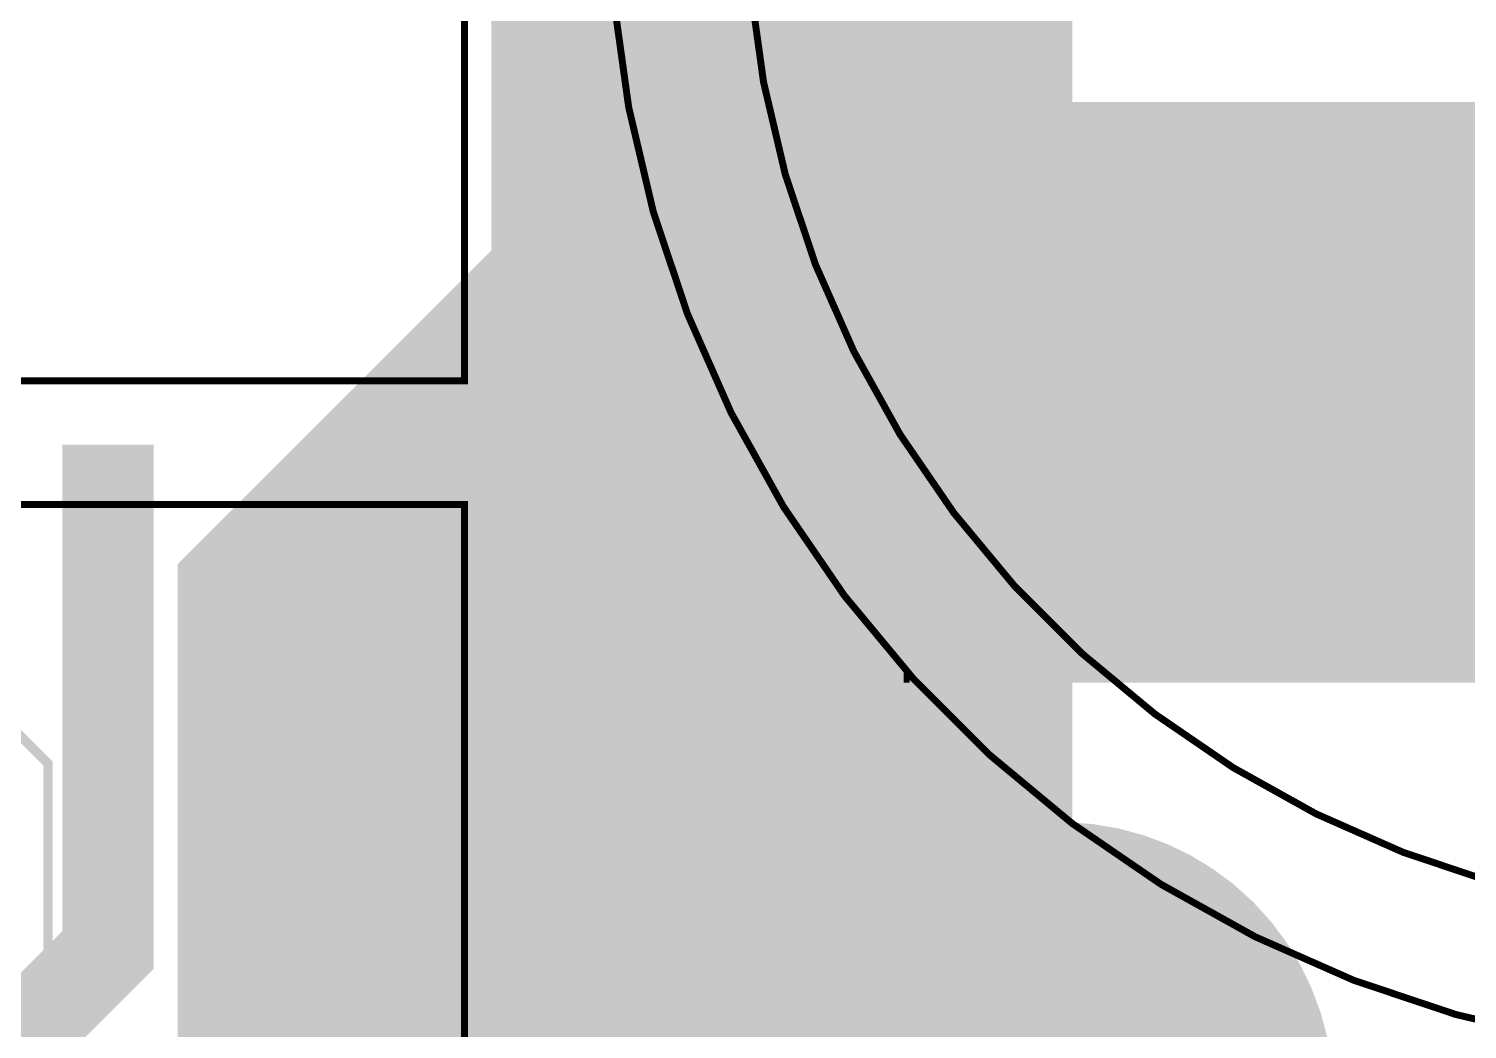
# Model space of a CAD drawing. Extents: x -20 to 155, y -91 to 215.
# Drawn here: x 27.86 to 59.31, y 20.24 to 42.11 of the extents above; entities that cross this region are included whole.
import ezdxf

# ---------------------------------------------------------------- set-up
doc = ezdxf.new("R2010")
doc.units = 0
doc.header["$MEASUREMENT"] = 0
for name, color, linetype in [('25-334-0_BOT', 7, 'CONTINUOUS'), ('25-334-0_DRL', 2, 'CONTINUOUS'), ('25-334-0_IN1', 4, 'CONTINUOUS'), ('25-334-0_IN2', 3, 'CONTINUOUS'), ('25-334-0_SMB', 5, 'CONTINUOUS'), ('25-334-0_SMT', 10, 'CONTINUOUS'), ('25-334-0_SST', 12, 'CONTINUOUS'), ('25-334-0_TOP', 11, 'CONTINUOUS')]:
    doc.layers.add(name, color=color, linetype=linetype)

msp = doc.modelspace()

# ---------------------------------------------------------------- linework, layer by layer
at = {"layer": '25-334-0_BOT', "const_width": 0.254}
for points in [[(38.1254, 66.548), (38.1254, -3.81)], [(38.354, 66.548), (38.354, -3.81)], [(38.5826, 66.548), (38.5826, -3.81)], [(38.8112, 66.548), (38.8112, -3.81)], [(39.0398, 66.548), (39.0398, -3.81)], [(39.2684, 66.548), (39.2684, -3.81)], [(39.497, 66.548), (39.497, -3.81)], [(39.7256, 66.548), (39.7256, -3.81)], [(39.9542, 66.548), (39.9542, -3.81)], [(40.1828, 66.548), (40.1828, -3.81)], [(40.4114, 66.548), (40.4114, -3.81)], [(40.64, 66.548), (40.64, -3.81)], [(40.8686, 66.548), (40.8686, -3.81)], [(41.0972, 66.548), (41.0972, -3.81)], [(41.3258, 66.548), (41.3258, -3.81)], [(41.5544, 66.548), (41.5544, -3.81)], [(41.783, 66.548), (41.783, -3.81)], [(42.0116, 66.548), (42.0116, -3.81)], [(42.2402, 66.548), (42.2402, -3.81)], [(42.4688, 66.548), (42.4688, -3.81)], [(42.6974, 66.548), (42.6974, -3.81)], [(42.926, 66.548), (42.926, -3.81)], [(43.1546, 66.548), (43.1546, -3.81)], [(43.3832, 66.548), (43.3832, -3.81)], [(43.6118, 66.548), (43.6118, -3.81)], [(43.8404, 66.548), (43.8404, -3.81)], [(44.069, 66.548), (44.069, -3.81)], [(44.2976, 66.548), (44.2976, -3.81)], [(44.5262, 66.548), (44.5262, -3.81)], [(44.7548, 66.548), (44.7548, -3.81)], [(44.9834, 66.548), (44.9834, -3.81)], [(45.212, 66.548), (45.212, -3.81)], [(45.4406, 66.548), (45.4406, -3.81)], [(45.6692, 66.548), (45.6692, -3.81)], [(45.8978, 66.548), (45.8978, -3.81)], [(46.1264, 66.548), (46.1264, -3.81)], [(46.355, 66.548), (46.355, -3.81)], [(46.5836, 66.548), (46.5836, -3.81)], [(46.8122, 66.548), (46.8122, -3.81)], [(47.0408, 66.548), (47.0408, -3.81)], [(47.2694, 66.548), (47.2694, -3.81)], [(47.498, 66.548), (47.498, -3.81)], [(47.7266, 66.548), (47.7266, -3.81)], [(47.9552, 66.548), (47.9552, -3.81)], [(48.1838, 66.548), (48.1838, -3.81)], [(48.4124, 66.548), (48.4124, -3.81)], [(48.641, 66.548), (48.641, -3.81)], [(48.8696, 66.548), (48.8696, -3.81)], [(49.0982, 66.548), (49.0982, -3.81)], [(49.3268, 66.548), (49.3268, -3.81)], [(49.5554, 66.548), (49.5554, -3.80746)], [(49.784, 66.548), (49.784, -3.77952)], [(50.0126, 66.548), (50.0126, -3.72618)], [(50.2412, 66.548), (50.2412, -3.6449)], [(50.4698, 66.548), (50.4698, -3.5306)], [(50.546, 42.926), (50.546, 23.876)], [(38.1, 42.291), (38.1, 6.477), (31.623, 0), (31.623, -1.905)], [(50.546, 42.13606), (38.1, 42.13606)], [(50.546, 41.90746), (38.1, 41.90746)], [(50.546, 41.67886), (38.1, 41.67886)], [(50.546, 41.45026), (38.1, 41.45026)], [(50.546, 41.22166), (38.1, 41.22166)], [(50.546, 40.99306), (38.1, 40.99306)], [(50.546, 40.76446), (38.1, 40.76446)], [(50.546, 40.53586), (38.1, 40.53586)], [(50.546, 40.30726), (38.1, 40.30726)], [(50.546, 40.07866), (38.1, 40.07866)], [(50.546, 39.85006), (38.1, 39.85006)], [(50.546, 39.62146), (38.1, 39.62146)], [(50.546, 39.39286), (38.1, 39.39286)], [(50.546, 39.16426), (38.1, 39.16426)], [(50.546, 38.93566), (38.1, 38.93566)], [(50.546, 38.70706), (38.1, 38.70706)], [(50.546, 38.47846), (38.1, 38.47846)], [(50.546, 38.24986), (38.1, 38.24986)], [(50.546, 38.02126), (38.1, 38.02126)], [(50.546, 37.79266), (38.1, 37.79266)], [(50.546, 37.56406), (38.1, 37.56406)], [(50.546, 37.33546), (38.1, 37.33546)], [(50.546, 37.10686), (38.1, 37.10686)], [(50.546, 36.87826), (38.1, 36.87826)], [(50.546, 36.64966), (38.1, 36.64966)], [(50.546, 36.42106), (38.1, 36.42106)], [(50.546, 36.19246), (38.1, 36.19246)], [(50.546, 35.96386), (38.1, 35.96386)], [(50.546, 35.73526), (38.1, 35.73526)], [(50.546, 35.50666), (38.1, 35.50666)], [(50.546, 35.27806), (38.1, 35.27806)], [(50.546, 35.04946), (38.1, 35.04946)], [(50.546, 34.82086), (38.1, 34.82086)], [(50.546, 34.59226), (38.1, 34.59226)], [(50.546, 34.36366), (38.1, 34.36366)], [(50.546, 34.13506), (38.1, 34.13506)], [(50.546, 33.90646), (38.1, 33.90646)], [(50.546, 33.67786), (38.1, 33.67786)], [(50.546, 33.44926), (38.1, 33.44926)], [(50.546, 33.22066), (38.1, 33.22066)], [(50.546, 32.99206), (38.1, 32.99206)], [(50.546, 32.76346), (38.1, 32.76346)], [(50.546, 32.53486), (38.1, 32.53486)], [(50.546, 32.30626), (38.1, 32.30626)], [(50.546, 32.07766), (38.1, 32.07766)], [(50.546, 31.84906), (38.1, 31.84906)], [(50.546, 31.62046), (38.1, 31.62046)], [(50.546, 31.39186), (38.1, 31.39186)], [(50.546, 31.16326), (38.1, 31.16326)], [(50.546, 30.93466), (38.1, 30.93466)], [(50.546, 30.70606), (38.1, 30.70606)], [(50.546, 30.47746), (38.1, 30.47746)], [(50.546, 30.24886), (38.1, 30.24886)], [(50.546, 30.02026), (38.1, 30.02026)], [(50.546, 29.79166), (38.1, 29.79166)], [(50.546, 29.56306), (38.1, 29.56306)], [(50.546, 29.33446), (38.1, 29.33446)], [(50.546, 29.10586), (38.1, 29.10586)], [(50.546, 28.87726), (38.1, 28.87726)], [(50.546, 28.64866), (38.1, 28.64866)], [(50.546, 28.42006), (38.1, 28.42006)], [(50.546, 28.19146), (38.1, 28.19146)], [(50.546, 27.96286), (38.1, 27.96286)], [(50.546, 27.73426), (38.1, 27.73426)], [(50.546, 27.50566), (38.1, 27.50566)], [(50.546, 27.27706), (38.1, 27.27706)], [(50.546, 27.04846), (38.1, 27.04846)], [(50.546, 26.81986), (38.1, 26.81986)], [(50.546, 26.59126), (38.1, 26.59126)], [(50.546, 26.36266), (38.1, 26.36266)], [(50.546, 26.13406), (38.1, 26.13406)], [(50.546, 25.90546), (38.1, 25.90546)], [(50.546, 25.67686), (38.1, 25.67686)], [(50.546, 25.44826), (38.1, 25.44826)], [(50.546, 25.21966), (38.1, 25.21966)], [(50.546, 24.99106), (38.1, 24.99106)], [(50.546, 24.76246), (38.1, 24.76246)], [(50.546, 24.53386), (38.1, 24.53386)], [(50.546, 24.30526), (38.1, 24.30526)], [(50.546, 24.07666), (38.1, 24.07666)], [(50.57394, 23.84806), (38.1, 23.84806)], [(50.546, 23.876), (56.261, 18.161)], [(50.80254, 23.61946), (38.1, 23.61946)], [(50.6984, 23.7236), (50.6984, -3.38328)], [(50.927, 23.495), (50.927, -3.18516)], [(51.03114, 23.39086), (38.1, 23.39086)], [(51.25974, 23.16226), (38.1, 23.16226)], [(51.1556, 23.2664), (51.1556, -2.91846)], [(51.48834, 22.93366), (38.1, 22.93366)], [(51.3842, 23.0378), (51.3842, -2.51714)], [(51.71694, 22.70506), (38.1, 22.70506)], [(51.6128, 22.8092), (51.6128, 9.0678)], [(51.8414, 22.5806), (51.8414, 9.2964)], [(51.94554, 22.47646), (38.1, 22.47646)], [(52.17414, 22.24786), (38.1, 22.24786)], [(52.07, 22.352), (52.07, 9.525)], [(52.40274, 22.01926), (38.1, 22.01926)], [(52.2986, 22.1234), (52.2986, 9.7536)], [(52.5272, 21.8948), (52.5272, 9.9822)], [(52.63134, 21.79066), (38.1, 21.79066)], [(52.7558, 21.6662), (52.7558, 10.2108)], [(52.85994, 21.56206), (38.1, 21.56206)], [(53.08854, 21.33346), (38.1, 21.33346)], [(52.9844, 21.4376), (52.9844, 10.4394)], [(53.31714, 21.10486), (38.1, 21.10486)], [(53.213, 21.209), (53.213, 10.668)], [(53.4416, 20.9804), (53.4416, 10.8966)], [(53.54574, 20.87626), (38.1, 20.87626)], [(53.77434, 20.64766), (38.1, 20.64766)], [(53.6702, 20.7518), (53.6702, 11.1252)], [(54.00294, 20.41906), (38.1, 20.41906)], [(53.8988, 20.5232), (53.8988, 11.3538)], [(54.23154, 20.19046), (38.1, 20.19046)], [(54.1274, 20.2946), (54.1274, 11.5824)]]:
    msp.add_lwpolyline(points, dxfattribs=at)
at = {"layer": '25-334-0_DRL', "const_width": 1.99898}
msp.add_lwpolyline([(29.591, 33.02), (29.591, 21.971), (27.051, 19.431), (23.368, 19.431)], dxfattribs=at)
at = {"layer": '25-334-0_IN1', "const_width": 0.254}
for points in [[(132.207, 40.386), (41.275, 40.386), (31.242, 30.353), (31.242, 19.939), (27.559, 16.256), (23.241, 16.256)], [(41.0591, 40.1701), (41.0591, 22.0091)], [(132.64388, 40.3352), (41.2242, 40.3352)], [(41.2877, 40.386), (41.2877, 22.2377)], [(41.5163, 40.386), (41.5163, 22.4663)], [(41.7449, 40.386), (41.7449, 22.6949)], [(41.9735, 40.386), (41.9735, 22.9235)], [(42.2021, 40.386), (42.2021, 23.1521)], [(42.4307, 40.386), (42.4307, 23.3807)], [(42.6593, 40.386), (42.6593, 23.6093)], [(42.8879, 40.386), (42.8879, 23.8379)], [(43.1165, 40.386), (43.1165, 24.0665)], [(43.3451, 40.386), (43.3451, 24.2951)], [(43.5737, 40.386), (43.5737, 24.5237)], [(43.8023, 40.386), (43.8023, 24.7523)], [(44.0309, 40.386), (44.0309, 24.9809)], [(44.2595, 40.386), (44.2595, 25.2095)], [(44.4881, 40.386), (44.4881, 25.4381)], [(44.7167, 40.386), (44.7167, 25.6667)], [(44.9453, 40.386), (44.9453, 25.8953)], [(45.1739, 40.386), (45.1739, 26.1239)], [(45.4025, 40.386), (45.4025, 26.3525)], [(45.6311, 40.386), (45.6311, 26.5811)], [(45.8597, 40.386), (45.8597, 26.8097)], [(46.0883, 40.386), (46.0883, 27.0383)], [(46.3169, 40.386), (46.3169, 27.2669)], [(46.5455, 40.386), (46.5455, 27.4955)], [(46.7741, 40.386), (46.7741, 27.7241)], [(47.0027, 40.386), (47.0027, 27.94)], [(47.2313, 40.386), (47.2313, 27.94)], [(47.4599, 40.386), (47.4599, 27.94)], [(47.6885, 40.386), (47.6885, 27.94)], [(47.9171, 40.386), (47.9171, 27.94)], [(48.1457, 40.386), (48.1457, 27.94)], [(48.3743, 40.386), (48.3743, 27.94)], [(48.6029, 40.386), (48.6029, 27.94)], [(48.8315, 40.386), (48.8315, 27.94)], [(49.0601, 40.386), (49.0601, 27.94)], [(49.2887, 40.386), (49.2887, 27.94)], [(49.5173, 40.386), (49.5173, 27.94)], [(49.7459, 40.386), (49.7459, 27.94)], [(49.9745, 40.386), (49.9745, 27.94)], [(50.2031, 40.386), (50.2031, 27.94)], [(50.4317, 40.386), (50.4317, 27.94)], [(50.6603, 40.386), (50.6603, 27.94)], [(50.8889, 40.386), (50.8889, 27.94)], [(51.1175, 40.386), (51.1175, 27.94)], [(51.3461, 40.386), (51.3461, 27.94)], [(51.5747, 40.386), (51.5747, 27.94)], [(51.8033, 40.386), (51.8033, 27.94)], [(52.0319, 40.386), (52.0319, 27.94)], [(52.2605, 40.386), (52.2605, 27.94)], [(52.4891, 40.386), (52.4891, 27.94)], [(52.7177, 40.386), (52.7177, 27.94)], [(52.9463, 40.386), (52.9463, 27.94)], [(53.1749, 40.386), (53.1749, 27.94)], [(53.4035, 40.386), (53.4035, 27.94)], [(53.6321, 40.386), (53.6321, 27.94)], [(53.8607, 40.386), (53.8607, 27.94)], [(54.0893, 40.386), (54.0893, 27.94)], [(54.3179, 40.386), (54.3179, 27.94)], [(54.5465, 40.386), (54.5465, 27.94)], [(54.7751, 40.386), (54.7751, 27.94)], [(55.0037, 40.386), (55.0037, 27.94)], [(55.2323, 40.386), (55.2323, 27.94)], [(55.4609, 40.386), (55.4609, 27.94)], [(55.6895, 40.386), (55.6895, 27.94)], [(55.9181, 40.386), (55.9181, 27.94)], [(56.1467, 40.386), (56.1467, 27.94)], [(56.3753, 40.386), (56.3753, 27.94)], [(56.6039, 40.386), (56.6039, 27.94)], [(56.8325, 40.386), (56.8325, 27.94)], [(57.0611, 40.386), (57.0611, 27.94)], [(57.2897, 40.386), (57.2897, 27.94)], [(57.5183, 40.386), (57.5183, 27.94)], [(57.7469, 40.386), (57.7469, 27.94)], [(57.9755, 40.386), (57.9755, 27.94)], [(58.2041, 40.386), (58.2041, 27.94)], [(58.4327, 40.386), (58.4327, 27.94)], [(58.6613, 40.386), (58.6613, 27.94)], [(58.8899, 40.386), (58.8899, 27.94)], [(59.1185, 40.386), (59.1185, 27.94)], [(59.3471, 40.386), (59.3471, 27.94)], [(133.5024, 39.878), (40.767, 39.878)], [(40.8305, 39.9415), (40.8305, 21.7805)], [(133.20014, 40.1066), (40.9956, 40.1066)], [(133.71068, 39.6494), (40.5384, 39.6494)], [(40.6019, 39.7129), (40.6019, 21.5519)], [(133.97484, 39.1922), (40.0812, 39.1922)], [(40.1447, 39.2557), (40.1447, 21.0947)], [(133.86308, 39.4208), (40.3098, 39.4208)], [(40.3733, 39.4843), (40.3733, 21.3233)], [(134.0485, 38.9636), (39.8526, 38.9636)], [(39.9161, 39.0271), (39.9161, 20.8661)], [(39.4589, 38.5699), (39.4589, 20.4089)], [(134.09422, 38.735), (39.624, 38.735)], [(39.6875, 38.7985), (39.6875, 20.6375)], [(134.112, 38.2778), (39.1668, 38.2778)], [(39.2303, 38.3413), (39.2303, 20.1803)], [(134.112, 38.5064), (39.3954, 38.5064)], [(134.112, 38.0492), (38.9382, 38.0492)], [(39.0017, 38.1127), (39.0017, 19.9517)], [(38.5445, 37.6555), (38.5445, 19.4945)], [(134.112, 37.8206), (38.7096, 37.8206)], [(38.7731, 37.8841), (38.7731, 19.7231)], [(134.112, 37.3634), (38.2524, 37.3634)], [(38.3159, 37.4269), (38.3159, 19.2659)], [(134.112, 37.592), (38.481, 37.592)], [(134.112, 37.1348), (38.0238, 37.1348)], [(38.0873, 37.1983), (38.0873, 19.0373)], [(134.112, 36.6776), (37.5666, 36.6776)], [(37.6301, 36.7411), (37.6301, 18.5801)], [(134.112, 36.9062), (37.7952, 36.9062)], [(37.8587, 36.9697), (37.8587, 18.8087)], [(134.112, 36.449), (37.338, 36.449)], [(37.4015, 36.5125), (37.4015, 18.3515)], [(36.9443, 36.0553), (36.9443, 17.8943)], [(134.112, 36.2204), (37.1094, 36.2204)], [(37.1729, 36.2839), (37.1729, 18.1229)], [(134.112, 35.7632), (36.6522, 35.7632)], [(36.7157, 35.8267), (36.7157, 17.6657)], [(134.112, 35.9918), (36.8808, 35.9918)], [(134.112, 35.5346), (36.4236, 35.5346)], [(36.4871, 35.5981), (36.4871, 17.4371)], [(36.0299, 35.1409), (36.0299, 16.9799)], [(134.112, 35.306), (36.195, 35.306)], [(36.2585, 35.3695), (36.2585, 17.2085)], [(134.112, 34.8488), (35.7378, 34.8488)], [(35.8013, 34.9123), (35.8013, 16.7513)], [(134.112, 35.0774), (35.9664, 35.0774)], [(134.112, 34.6202), (35.5092, 34.6202)], [(35.5727, 34.6837), (35.5727, 16.5227)], [(134.112, 34.163), (35.052, 34.163)], [(35.1155, 34.2265), (35.1155, 16.0655)], [(134.112, 34.3916), (35.2806, 34.3916)], [(35.3441, 34.4551), (35.3441, 16.2941)], [(134.112, 33.9344), (34.8234, 33.9344)], [(34.8869, 33.9979), (34.8869, 15.8369)], [(34.4297, 33.5407), (34.4297, 15.3797)], [(134.112, 33.7058), (34.5948, 33.7058)], [(34.6583, 33.7693), (34.6583, 15.6083)], [(134.112, 33.2486), (34.1376, 33.2486)], [(34.2011, 33.3121), (34.2011, 15.1511)], [(134.112, 33.4772), (34.3662, 33.4772)], [(134.112, 33.02), (33.909, 33.02)], [(33.9725, 33.0835), (33.9725, 14.9225)], [(33.5153, 32.6263), (33.5153, 14.4653)], [(134.112, 32.7914), (33.6804, 32.7914)], [(33.7439, 32.8549), (33.7439, 14.6939)], [(134.112, 32.3342), (33.2232, 32.3342)], [(33.2867, 32.3977), (33.2867, 14.2367)], [(134.112, 32.5628), (33.4518, 32.5628)], [(134.112, 32.1056), (32.9946, 32.1056)], [(33.0581, 32.1691), (33.0581, 14.0081)], [(134.112, 31.6484), (32.5374, 31.6484)], [(32.6009, 31.7119), (32.6009, 13.5509)], [(134.112, 31.877), (32.766, 31.877)], [(32.8295, 31.9405), (32.8295, 13.7795)], [(134.112, 31.4198), (32.3088, 31.4198)], [(32.3723, 31.4833), (32.3723, 13.3223)], [(31.9151, 31.0261), (31.9151, 12.8651)], [(134.112, 31.1912), (32.0802, 31.1912)], [(32.1437, 31.2547), (32.1437, 13.0937)], [(134.112, 30.734), (31.623, 30.734)], [(31.6865, 30.7975), (31.6865, 12.6365)], [(134.112, 30.9626), (31.8516, 30.9626)], [(134.112, 30.5054), (31.3944, 30.5054)], [(31.4579, 30.5689), (31.4579, 12.4079)], [(134.112, 30.2768), (31.242, 30.2768)], [(134.112, 30.0482), (31.242, 30.0482)], [(134.112, 29.8196), (31.242, 29.8196)], [(134.112, 29.591), (31.242, 29.591)], [(134.112, 29.3624), (31.242, 29.3624)], [(134.112, 29.1338), (31.242, 29.1338)], [(134.112, 28.9052), (31.242, 28.9052)], [(134.112, 28.6766), (31.242, 28.6766)], [(134.112, 28.448), (31.242, 28.448)], [(134.112, 28.2194), (31.242, 28.2194)], [(46.99, 27.94), (29.21, 10.16)], [(134.112, 27.9908), (31.242, 27.9908)], [(47.117, 27.94), (46.99, 27.94)], [(62.992, 27.94), (47.117, 27.94)], [(46.8122, 27.7622), (31.242, 27.7622)], [(46.5836, 27.5336), (31.242, 27.5336)], [(46.355, 27.305), (31.242, 27.305)], [(46.1264, 27.0764), (31.242, 27.0764)], [(45.8978, 26.8478), (31.242, 26.8478)], [(45.6692, 26.6192), (31.242, 26.6192)], [(45.4406, 26.3906), (31.242, 26.3906)], [(45.212, 26.162), (31.242, 26.162)], [(44.9834, 25.9334), (31.242, 25.9334)], [(44.7548, 25.7048), (31.242, 25.7048)], [(44.5262, 25.4762), (31.242, 25.4762)], [(44.2976, 25.2476), (31.242, 25.2476)], [(44.069, 25.019), (31.242, 25.019)], [(43.8404, 24.7904), (31.242, 24.7904)], [(43.6118, 24.5618), (31.242, 24.5618)], [(43.3832, 24.3332), (31.242, 24.3332)], [(43.1546, 24.1046), (31.242, 24.1046)], [(42.926, 23.876), (31.242, 23.876)], [(42.6974, 23.6474), (31.242, 23.6474)], [(42.4688, 23.4188), (31.242, 23.4188)], [(42.2402, 23.1902), (31.242, 23.1902)], [(42.0116, 22.9616), (31.242, 22.9616)], [(41.783, 22.733), (31.242, 22.733)], [(41.5544, 22.5044), (31.242, 22.5044)], [(41.3258, 22.2758), (31.242, 22.2758)], [(41.0972, 22.0472), (31.242, 22.0472)], [(40.8686, 21.8186), (31.242, 21.8186)], [(40.64, 21.59), (31.242, 21.59)], [(40.4114, 21.3614), (31.242, 21.3614)], [(40.1828, 21.1328), (31.242, 21.1328)], [(39.9542, 20.9042), (31.242, 20.9042)], [(39.7256, 20.6756), (31.242, 20.6756)], [(39.497, 20.447), (31.242, 20.447)], [(39.2684, 20.2184), (31.242, 20.2184)]]:
    msp.add_lwpolyline(points, dxfattribs=at)
at = {"layer": '25-334-0_IN2', "const_width": 0.254}
for points in [[(41.17086, 66.55816), (41.17086, -3.81)], [(39.79926, 66.24066), (39.79926, -3.81)], [(40.02786, 66.34226), (40.02786, -3.81)], [(40.25646, 66.421), (40.25646, -3.81)], [(40.48506, 66.48196), (40.48506, -3.81)], [(40.71366, 66.52514), (40.71366, -3.81)], [(40.94226, 66.55054), (40.94226, -3.81)], [(41.39946, 66.548), (41.39946, -3.81)], [(41.62806, 66.548), (41.62806, -3.81)], [(41.85666, 66.548), (41.85666, -3.81)], [(42.08526, 66.548), (42.08526, -3.81)], [(42.31386, 66.548), (42.31386, -3.81)], [(42.54246, 66.548), (42.54246, -3.81)], [(42.77106, 66.548), (42.77106, -3.81)], [(42.99966, 66.548), (42.99966, -3.81)], [(43.22826, 66.548), (43.22826, -3.81)], [(43.45686, 66.548), (43.45686, -3.81)], [(43.68546, 66.548), (43.68546, -3.81)], [(43.91406, 66.548), (43.91406, -3.81)], [(44.14266, 66.548), (44.14266, -3.81)], [(44.37126, 66.548), (44.37126, -3.81)], [(44.59986, 66.548), (44.59986, -3.81)], [(44.82846, 66.548), (44.82846, -3.81)], [(45.05706, 66.548), (45.05706, -3.81)], [(45.28566, 66.548), (45.28566, -3.81)], [(45.51426, 66.548), (45.51426, -3.81)], [(45.74286, 66.548), (45.74286, -3.81)], [(45.97146, 66.548), (45.97146, -3.81)], [(46.20006, 66.548), (46.20006, -3.81)], [(46.42866, 66.548), (46.42866, -3.81)], [(46.65726, 66.548), (46.65726, -3.81)], [(46.88586, 66.548), (46.88586, -3.81)], [(47.11446, 66.548), (47.11446, -3.81)], [(47.34306, 66.548), (47.34306, -3.81)], [(47.57166, 66.548), (47.57166, -3.81)], [(47.80026, 66.548), (47.80026, -3.81)], [(48.02886, 66.548), (48.02886, -3.81)], [(48.25746, 66.548), (48.25746, -3.81)], [(48.48606, 66.548), (48.48606, -3.81)], [(48.71466, 66.548), (48.71466, -3.68554)], [(48.94326, 66.548), (48.94326, -3.68554)], [(49.17186, 66.548), (49.17186, -3.66522)], [(49.40046, 66.548), (49.40046, -3.62712)], [(49.62906, 66.548), (49.62906, -3.56616)], [(49.85766, 66.548), (49.85766, -3.48488)], [(50.08626, 66.548), (50.08626, -3.3782)], [(50.31486, 66.548), (50.31486, -3.24612)], [(39.34206, 65.96126), (39.34206, -3.81)], [(39.57066, 66.11366), (39.57066, -3.81)], [(39.11346, 65.77584), (39.11346, -3.81)], [(38.88486, 65.54978), (38.88486, -3.81)], [(38.65626, 65.2653), (38.65626, -3.81)], [(38.42766, 64.88684), (38.42766, -3.81)], [(38.19906, 64.3001), (38.19906, -3.81)], [(38.1, 63.246), (38.1, 6.477), (31.623, 0)], [(50.546, 42.418), (50.546, 24.638)], [(50.546, 42.1386), (38.1, 42.1386)], [(50.546, 41.91), (38.1, 41.91)], [(50.546, 41.6814), (38.1, 41.6814)], [(50.546, 41.4528), (38.1, 41.4528)], [(50.546, 41.2242), (38.1, 41.2242)], [(50.546, 40.9956), (38.1, 40.9956)], [(50.546, 40.767), (38.1, 40.767)], [(50.546, 40.5384), (38.1, 40.5384)], [(50.546, 40.3098), (38.1, 40.3098)], [(50.546, 40.0812), (38.1, 40.0812)], [(50.546, 39.8526), (38.1, 39.8526)], [(50.546, 39.624), (38.1, 39.624)], [(50.546, 39.3954), (38.1, 39.3954)], [(50.546, 39.1668), (38.1, 39.1668)], [(50.546, 38.9382), (38.1, 38.9382)], [(50.546, 38.7096), (38.1, 38.7096)], [(50.546, 38.481), (38.1, 38.481)], [(50.546, 38.2524), (38.1, 38.2524)], [(50.546, 38.0238), (38.1, 38.0238)], [(50.546, 37.7952), (38.1, 37.7952)], [(50.546, 37.5666), (38.1, 37.5666)], [(50.546, 37.338), (38.1, 37.338)], [(50.546, 37.1094), (38.1, 37.1094)], [(50.546, 36.8808), (38.1, 36.8808)], [(50.546, 36.6522), (38.1, 36.6522)], [(50.546, 36.4236), (38.1, 36.4236)], [(50.546, 36.195), (38.1, 36.195)], [(50.546, 35.9664), (38.1, 35.9664)], [(50.546, 35.7378), (38.1, 35.7378)], [(50.546, 35.5092), (38.1, 35.5092)], [(50.546, 35.2806), (38.1, 35.2806)], [(50.546, 35.052), (38.1, 35.052)], [(50.546, 34.8234), (38.1, 34.8234)], [(50.546, 34.5948), (38.1, 34.5948)], [(50.546, 34.3662), (38.1, 34.3662)], [(50.546, 34.1376), (38.1, 34.1376)], [(50.546, 33.909), (38.1, 33.909)], [(50.546, 33.6804), (38.1, 33.6804)], [(50.546, 33.4518), (38.1, 33.4518)], [(50.546, 33.2232), (38.1, 33.2232)], [(50.546, 32.9946), (38.1, 32.9946)], [(50.546, 32.766), (38.1, 32.766)], [(50.546, 32.5374), (38.1, 32.5374)], [(50.546, 32.3088), (38.1, 32.3088)], [(50.546, 32.0802), (38.1, 32.0802)], [(50.546, 31.8516), (38.1, 31.8516)], [(50.546, 31.623), (38.1, 31.623)], [(50.546, 31.3944), (38.1, 31.3944)], [(50.546, 31.1658), (38.1, 31.1658)], [(50.546, 30.9372), (38.1, 30.9372)], [(50.546, 30.7086), (38.1, 30.7086)], [(50.546, 30.48), (38.1, 30.48)], [(50.546, 30.2514), (38.1, 30.2514)], [(50.546, 30.0228), (38.1, 30.0228)], [(50.546, 29.7942), (38.1, 29.7942)], [(50.546, 29.5656), (38.1, 29.5656)], [(50.546, 29.337), (38.1, 29.337)], [(50.546, 29.1084), (38.1, 29.1084)], [(50.546, 28.8798), (38.1, 28.8798)], [(50.546, 28.6512), (38.1, 28.6512)], [(50.546, 28.4226), (38.1, 28.4226)], [(50.546, 28.194), (38.1, 28.194)], [(50.546, 27.9654), (38.1, 27.9654)], [(50.546, 27.7368), (38.1, 27.7368)], [(50.546, 27.5082), (38.1, 27.5082)], [(50.546, 27.2796), (38.1, 27.2796)], [(50.546, 27.051), (38.1, 27.051)], [(50.546, 26.8224), (38.1, 26.8224)], [(50.546, 26.5938), (38.1, 26.5938)], [(50.546, 26.3652), (38.1, 26.3652)], [(50.546, 26.1366), (38.1, 26.1366)], [(50.546, 25.908), (38.1, 25.908)], [(50.546, 25.6794), (38.1, 25.6794)], [(50.546, 25.4508), (38.1, 25.4508)], [(50.546, 25.2222), (38.1, 25.2222)], [(50.546, 24.9936), (38.1, 24.9936)], [(50.546, 24.765), (38.1, 24.765)], [(51.4985, 24.5364), (38.1, 24.5364)], [(50.54346, 24.638), (50.54346, -3.08102)], [(50.77206, 24.62784), (50.77206, -2.87528)], [(51.00066, 24.61006), (51.00066, -2.61112)], [(51.22926, 24.58212), (51.22926, -2.26314)], [(51.45786, 24.54402), (51.45786, -1.71196)], [(51.68646, 24.4983), (51.68646, 9.1567)], [(51.91506, 24.44242), (51.91506, 9.19226)], [(52.34686, 24.3078), (38.1, 24.3078)], [(52.14366, 24.37638), (52.14366, 9.23544)], [(52.37226, 24.30018), (52.37226, 9.29132)], [(52.60086, 24.21128), (52.60086, 9.35736)], [(52.82946, 24.11476), (52.82946, 9.4361)], [(52.90566, 24.0792), (38.1, 24.0792)], [(53.34, 23.8506), (38.1, 23.8506)], [(53.05806, 24.003), (53.05806, 9.525)], [(53.28666, 23.88108), (53.28666, 9.6266)], [(53.70322, 23.622), (38.1, 23.622)], [(53.51526, 23.74646), (53.51526, 9.74344)], [(53.74386, 23.59406), (53.74386, 9.87298)], [(54.01564, 23.3934), (38.1, 23.3934)], [(54.28996, 23.1648), (38.1, 23.1648)], [(53.97246, 23.42896), (53.97246, 10.0203)], [(54.20106, 23.24354), (54.20106, 10.18286)], [(54.5338, 22.9362), (38.1, 22.9362)], [(54.42966, 23.0378), (54.42966, 10.36574)], [(54.75224, 22.7076), (38.1, 22.7076)], [(54.65826, 22.8092), (54.65826, 10.57148)], [(54.88686, 22.55266), (54.88686, 10.80516)], [(54.94782, 22.479), (38.1, 22.479)], [(55.12562, 22.2504), (38.1, 22.2504)], [(55.11546, 22.2631), (55.11546, 11.06932)], [(55.28564, 22.0218), (38.1, 22.0218)], [(55.34406, 21.93036), (55.34406, 11.37158)], [(55.42788, 21.7932), (38.1, 21.7932)], [(55.55996, 21.5646), (38.1, 21.5646)], [(55.6768, 21.336), (38.1, 21.336)], [(55.57266, 21.54174), (55.57266, 11.72972)], [(55.78094, 21.1074), (38.1, 21.1074)], [(55.80126, 21.06168), (55.80126, 12.16914)], [(55.87492, 20.8788), (38.1, 20.8788)], [(55.9562, 20.6502), (38.1, 20.6502)], [(56.02732, 20.4216), (38.1, 20.4216)], [(56.02986, 20.41906), (56.02986, 12.7508)], [(56.09082, 20.193), (38.1, 20.193)]]:
    msp.add_lwpolyline(points, dxfattribs=at)
msp.add_lwpolyline([(56.261, 18.923, 0.4000613), (50.546, 24.638)], format="xyb", dxfattribs=at)
at = {"layer": '25-334-0_SMB', "const_width": 1.99898}
for points in [[(39.37, 4.445), (39.37, 64.77)], [(42.545, 64.77), (42.545, -2.286)], [(45.72, 64.77), (45.72, -2.286)], [(48.895, 64.77), (48.895, -2.159)]]:
    msp.add_lwpolyline(points, dxfattribs=at)
at = {"layer": '25-334-0_SMT', "const_width": 1.99898}
for points in [[(44.069, 27.178), (44.069, 38.989)], [(51.054, 38.989), (51.054, 29.464)], [(54.737, 38.989), (54.737, 29.464)], [(58.293, 38.989), (58.293, 29.464)], [(47.625, 29.337), (47.625, 38.862)], [(40.64, 23.495), (40.64, 36.957)], [(37.211, 33.909), (37.211, 20.447)], [(34.036, 17.272), (34.036, 30.734)]]:
    msp.add_lwpolyline(points, dxfattribs=at)
at = {"layer": '25-334-0_SST'}
for points, const_width in [([(37.38372, 109.41812), (-2.6162, 109.41812), (-2.6162, 34.417), (37.38372, 34.417), (37.38372, 109.41812)], 0.1524), ([(56.63438, 33.61436), (56.63438, 31.39186)], 1.00076), ([(55.5244, 32.50438), (57.74436, 32.50438)], 1.00076), ([(-2.6162, 31.7119), (-2.6162, 6.71068), (37.38372, 6.71068), (37.38372, 31.7119), (-2.6162, 31.7119)], 0.1524), ([(22.99716, 26.32456), (22.99716, 27.41676), (26.90876, 27.41676), (28.28036, 26.04516), (28.28036, 12.37996), (26.90876, 11.00836), (22.99716, 11.00836), (22.99716, 26.32456)], 0.2032)]:
    msp.add_lwpolyline(points, dxfattribs=dict(at, const_width=const_width))
at = {"layer": '25-334-0_SST', "const_width": 0.1524}
for points in [[(40.54094, 45.085, 0.4142136), (66.04, 19.58594)], [(43.54068, 45.085, 0.4142136), (66.04, 22.58568)]]:
    msp.add_lwpolyline(points, format="xyb", dxfattribs=at)
at = {"layer": '25-334-0_TOP', "const_width": 0.254}
for points in [[(132.334, 40.386), (41.402, 40.386), (31.242, 30.226), (31.242, 19.939), (27.559, 16.256), (23.241, 16.256)], [(41.2877, 40.2717), (41.2877, 22.2377)], [(132.5118, 40.3606), (41.3766, 40.3606)], [(41.5163, 40.386), (41.5163, 22.4663)], [(41.7449, 40.386), (41.7449, 22.6949)], [(41.9735, 40.386), (41.9735, 22.9235)], [(42.2021, 40.386), (42.2021, 23.1521)], [(42.4307, 40.386), (42.4307, 23.3807)], [(42.6593, 40.386), (42.6593, 23.6093)], [(42.8879, 40.386), (42.8879, 23.8379)], [(43.1165, 40.386), (43.1165, 24.0665)], [(43.3451, 40.386), (43.3451, 24.2951)], [(43.5737, 40.386), (43.5737, 24.5237)], [(43.8023, 40.386), (43.8023, 24.7523)], [(44.0309, 40.386), (44.0309, 24.9809)], [(44.2595, 40.386), (44.2595, 25.2095)], [(44.4881, 40.386), (44.4881, 25.4381)], [(44.7167, 40.386), (44.7167, 25.6667)], [(44.9453, 40.386), (44.9453, 25.8953)], [(45.1739, 40.386), (45.1739, 26.1239)], [(45.4025, 40.386), (45.4025, 26.3525)], [(45.6311, 40.386), (45.6311, 26.5811)], [(45.8597, 40.386), (45.8597, 26.8097)], [(46.0883, 40.386), (46.0883, 27.0383)], [(46.3169, 40.386), (46.3169, 27.2669)], [(46.5455, 40.386), (46.5455, 27.4955)], [(46.7741, 40.386), (46.7741, 27.7241)], [(47.0027, 40.386), (47.0027, 27.94)], [(47.2313, 40.386), (47.2313, 27.94)], [(47.4599, 40.386), (47.4599, 27.94)], [(47.6885, 40.386), (47.6885, 27.94)], [(47.9171, 40.386), (47.9171, 27.94)], [(48.1457, 40.386), (48.1457, 27.94)], [(48.3743, 40.386), (48.3743, 27.94)], [(48.6029, 40.386), (48.6029, 27.94)], [(48.8315, 40.386), (48.8315, 27.94)], [(49.0601, 40.386), (49.0601, 27.94)], [(49.2887, 40.386), (49.2887, 27.94)], [(49.5173, 40.386), (49.5173, 27.94)], [(49.7459, 40.386), (49.7459, 27.94)], [(49.9745, 40.386), (49.9745, 27.94)], [(50.2031, 40.386), (50.2031, 27.94)], [(50.4317, 40.386), (50.4317, 27.94)], [(50.6603, 40.386), (50.6603, 27.94)], [(50.8889, 40.386), (50.8889, 27.94)], [(51.1175, 40.386), (51.1175, 27.94)], [(51.3461, 40.386), (51.3461, 27.94)], [(51.5747, 40.386), (51.5747, 27.94)], [(51.8033, 40.386), (51.8033, 27.94)], [(52.0319, 40.386), (52.0319, 27.94)], [(52.2605, 40.386), (52.2605, 27.94)], [(52.4891, 40.386), (52.4891, 27.94)], [(52.7177, 40.386), (52.7177, 27.94)], [(52.9463, 40.386), (52.9463, 27.94)], [(53.1749, 40.386), (53.1749, 27.94)], [(53.4035, 40.386), (53.4035, 27.94)], [(53.6321, 40.386), (53.6321, 27.94)], [(53.8607, 40.386), (53.8607, 27.94)], [(54.0893, 40.386), (54.0893, 27.94)], [(54.3179, 40.386), (54.3179, 27.94)], [(54.5465, 40.386), (54.5465, 27.94)], [(54.7751, 40.386), (54.7751, 27.94)], [(55.0037, 40.386), (55.0037, 27.94)], [(55.2323, 40.386), (55.2323, 27.94)], [(55.4609, 40.386), (55.4609, 27.94)], [(55.6895, 40.386), (55.6895, 27.94)], [(55.9181, 40.386), (55.9181, 27.94)], [(56.1467, 40.386), (56.1467, 27.94)], [(56.3753, 40.386), (56.3753, 27.94)], [(56.6039, 40.386), (56.6039, 27.94)], [(56.8325, 40.386), (56.8325, 27.94)], [(57.0611, 40.386), (57.0611, 27.94)], [(57.2897, 40.386), (57.2897, 27.94)], [(57.5183, 40.386), (57.5183, 27.94)], [(57.7469, 40.386), (57.7469, 27.94)], [(57.9755, 40.386), (57.9755, 27.94)], [(58.2041, 40.386), (58.2041, 27.94)], [(58.4327, 40.386), (58.4327, 27.94)], [(58.6613, 40.386), (58.6613, 27.94)], [(58.8899, 40.386), (58.8899, 27.94)], [(59.1185, 40.386), (59.1185, 27.94)], [(59.3471, 40.386), (59.3471, 27.94)], [(133.44906, 39.9034), (40.9194, 39.9034)], [(41.0591, 40.0431), (41.0591, 22.0091)], [(133.12902, 40.132), (41.148, 40.132)], [(40.6019, 39.5859), (40.6019, 21.5519)], [(133.67004, 39.6748), (40.6908, 39.6748)], [(40.8305, 39.8145), (40.8305, 21.7805)], [(133.95198, 39.2176), (40.2336, 39.2176)], [(40.3733, 39.3573), (40.3733, 21.3233)], [(133.8326, 39.4462), (40.4622, 39.4462)], [(39.9161, 38.9001), (39.9161, 20.8661)], [(134.0358, 38.989), (40.005, 38.989)], [(40.1447, 39.1287), (40.1447, 21.0947)], [(39.6875, 38.6715), (39.6875, 20.6375)], [(134.09168, 38.7604), (39.7764, 38.7604)], [(134.112, 38.3032), (39.3192, 38.3032)], [(39.4589, 38.4429), (39.4589, 20.4089)], [(134.112, 38.5318), (39.5478, 38.5318)], [(39.0017, 37.9857), (39.0017, 19.9517)], [(134.112, 38.0746), (39.0906, 38.0746)], [(39.2303, 38.2143), (39.2303, 20.1803)], [(134.112, 37.6174), (38.6334, 37.6174)], [(38.7731, 37.7571), (38.7731, 19.7231)], [(134.112, 37.846), (38.862, 37.846)], [(134.112, 37.3888), (38.4048, 37.3888)], [(38.5445, 37.5285), (38.5445, 19.4945)], [(38.0873, 37.0713), (38.0873, 19.0373)], [(134.112, 37.1602), (38.1762, 37.1602)], [(38.3159, 37.2999), (38.3159, 19.2659)], [(134.112, 36.703), (37.719, 36.703)], [(37.8587, 36.8427), (37.8587, 18.8087)], [(134.112, 36.9316), (37.9476, 36.9316)], [(37.4015, 36.3855), (37.4015, 18.3515)], [(134.112, 36.4744), (37.4904, 36.4744)], [(37.6301, 36.6141), (37.6301, 18.5801)], [(37.1729, 36.1569), (37.1729, 18.1229)], [(134.112, 36.2458), (37.2618, 36.2458)], [(134.112, 35.7886), (36.8046, 35.7886)], [(36.9443, 35.9283), (36.9443, 17.8943)], [(134.112, 36.0172), (37.0332, 36.0172)], [(36.4871, 35.4711), (36.4871, 17.4371)], [(134.112, 35.56), (36.576, 35.56)], [(36.7157, 35.6997), (36.7157, 17.6657)], [(134.112, 35.1028), (36.1188, 35.1028)], [(36.2585, 35.2425), (36.2585, 17.2085)], [(134.112, 35.3314), (36.3474, 35.3314)], [(134.112, 34.8742), (35.8902, 34.8742)], [(36.0299, 35.0139), (36.0299, 16.9799)], [(35.5727, 34.5567), (35.5727, 16.5227)], [(134.112, 34.6456), (35.6616, 34.6456)], [(35.8013, 34.7853), (35.8013, 16.7513)], [(134.112, 34.1884), (35.2044, 34.1884)], [(35.3441, 34.3281), (35.3441, 16.2941)], [(134.112, 34.417), (35.433, 34.417)], [(34.8869, 33.8709), (34.8869, 15.8369)], [(134.112, 33.9598), (34.9758, 33.9598)], [(35.1155, 34.0995), (35.1155, 16.0655)], [(34.6583, 33.6423), (34.6583, 15.6083)], [(134.112, 33.7312), (34.7472, 33.7312)], [(134.112, 33.274), (34.29, 33.274)], [(34.4297, 33.4137), (34.4297, 15.3797)], [(134.112, 33.5026), (34.5186, 33.5026)], [(33.9725, 32.9565), (33.9725, 14.9225)], [(134.112, 33.0454), (34.0614, 33.0454)], [(34.2011, 33.1851), (34.2011, 15.1511)], [(134.112, 32.5882), (33.6042, 32.5882)], [(33.7439, 32.7279), (33.7439, 14.6939)], [(134.112, 32.8168), (33.8328, 32.8168)], [(33.2867, 32.2707), (33.2867, 14.2367)], [(134.112, 32.3596), (33.3756, 32.3596)], [(33.5153, 32.4993), (33.5153, 14.4653)], [(33.0581, 32.0421), (33.0581, 14.0081)], [(134.112, 32.131), (33.147, 32.131)], [(134.112, 31.6738), (32.6898, 31.6738)], [(32.8295, 31.8135), (32.8295, 13.7795)], [(134.112, 31.9024), (32.9184, 31.9024)], [(32.3723, 31.3563), (32.3723, 13.3223)], [(134.112, 31.4452), (32.4612, 31.4452)], [(32.6009, 31.5849), (32.6009, 13.5509)], [(32.1437, 31.1277), (32.1437, 13.0937)], [(134.112, 31.2166), (32.2326, 31.2166)], [(134.112, 30.7594), (31.7754, 30.7594)], [(31.9151, 30.8991), (31.9151, 12.8651)], [(134.112, 30.988), (32.004, 30.988)], [(31.4579, 30.4419), (31.4579, 12.4079)], [(134.112, 30.5308), (31.5468, 30.5308)], [(31.6865, 30.6705), (31.6865, 12.6365)], [(134.112, 30.0736), (31.242, 30.0736)], [(134.112, 30.3022), (31.3182, 30.3022)], [(134.112, 29.845), (31.242, 29.845)], [(134.11708, 29.6164), (31.242, 29.6164)], [(134.12724, 29.3878), (31.242, 29.3878)], [(134.12978, 29.1592), (31.242, 29.1592)], [(134.1247, 28.9306), (31.242, 28.9306)], [(134.11708, 28.702), (31.242, 28.702)], [(134.10184, 28.4734), (31.242, 28.4734)], [(134.07898, 28.2448), (31.242, 28.2448)], [(46.99, 27.94), (30.607, 11.557)], [(134.05104, 28.0162), (31.242, 28.0162)], [(62.992, 27.94), (46.99, 27.94)], [(46.8376, 27.7876), (31.242, 27.7876)], [(46.609, 27.559), (31.242, 27.559)], [(46.3804, 27.3304), (31.242, 27.3304)], [(46.1518, 27.1018), (31.242, 27.1018)], [(45.9232, 26.8732), (31.242, 26.8732)], [(45.6946, 26.6446), (31.242, 26.6446)], [(45.466, 26.416), (31.242, 26.416)], [(45.2374, 26.1874), (31.242, 26.1874)], [(45.0088, 25.9588), (31.242, 25.9588)], [(44.7802, 25.7302), (31.242, 25.7302)], [(44.5516, 25.5016), (31.242, 25.5016)], [(44.323, 25.273), (31.242, 25.273)], [(44.0944, 25.0444), (31.242, 25.0444)], [(43.8658, 24.8158), (31.242, 24.8158)], [(43.6372, 24.5872), (31.242, 24.5872)], [(43.4086, 24.3586), (31.242, 24.3586)], [(43.18, 24.13), (31.242, 24.13)], [(42.9514, 23.9014), (31.242, 23.9014)], [(42.7228, 23.6728), (31.242, 23.6728)], [(42.4942, 23.4442), (31.242, 23.4442)], [(42.2656, 23.2156), (31.242, 23.2156)], [(42.037, 22.987), (31.242, 22.987)], [(41.8084, 22.7584), (31.242, 22.7584)], [(41.5798, 22.5298), (31.242, 22.5298)], [(41.3512, 22.3012), (31.242, 22.3012)], [(41.1226, 22.0726), (31.242, 22.0726)], [(40.894, 21.844), (31.242, 21.844)], [(40.6654, 21.6154), (31.242, 21.6154)], [(40.4368, 21.3868), (31.242, 21.3868)], [(40.2082, 21.1582), (31.242, 21.1582)], [(39.9796, 20.9296), (31.242, 20.9296)], [(39.751, 20.701), (31.242, 20.701)], [(39.5224, 20.4724), (31.242, 20.4724)], [(39.2938, 20.2438), (31.242, 20.2438)]]:
    msp.add_lwpolyline(points, dxfattribs=at)

doc.saveas('drawing.dxf')
